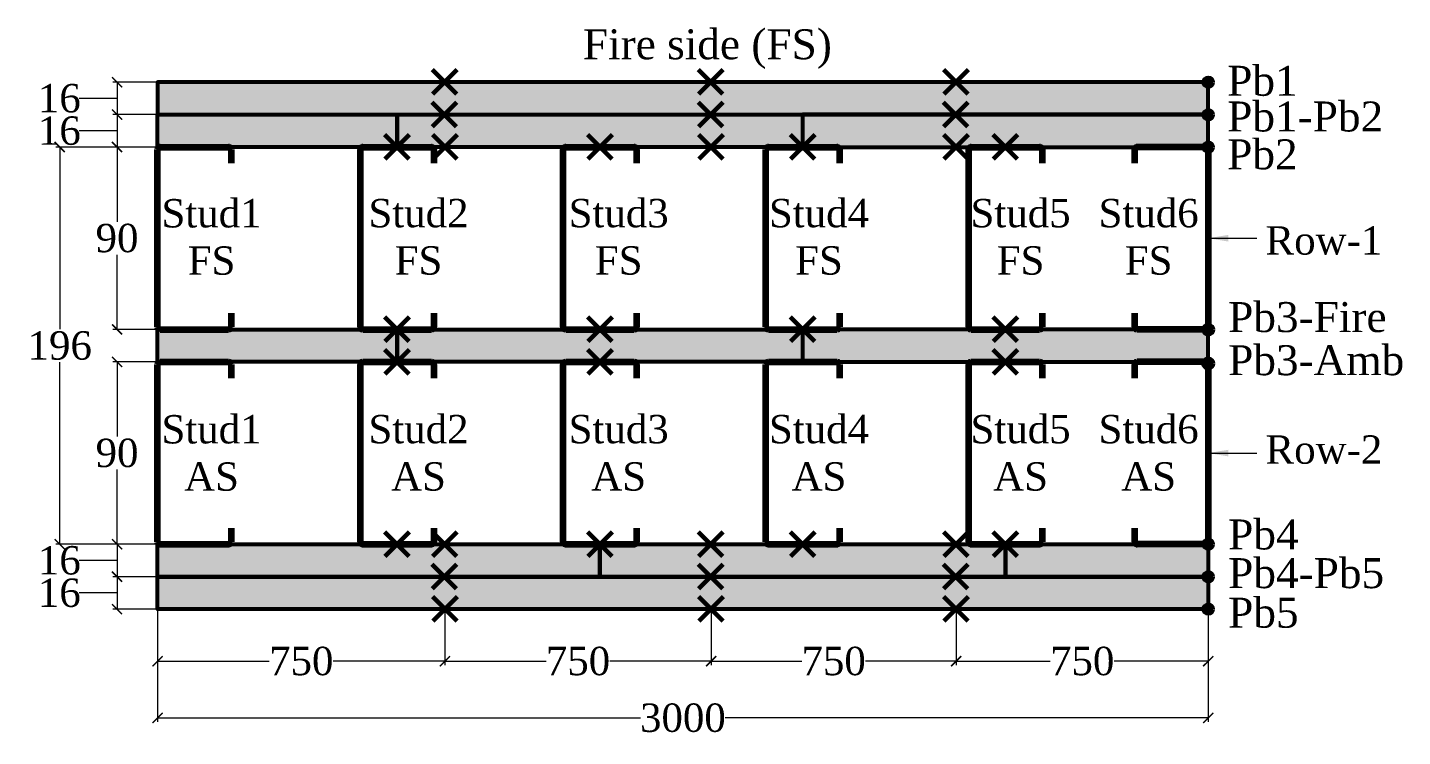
# Model space of a CAD drawing. Header units: millimetres. Extents: x 1095 to 7419, y -378 to 5598.
# Drawn here: x 1412 to 2090, y 1761 to 2111 of the extents above; entities that cross this region are included whole.
import ezdxf

# ---------------------------------------------------------------- set-up
doc = ezdxf.new("R2010")
doc.units = ezdxf.units.MM
doc.header["$PDMODE"] = 34
doc.layers.get('0').update_dxf_attribs({"lineweight": 9})
doc.layers.get('Defpoints').update_dxf_attribs({"color": 255})
doc.styles.get("Standard").update_dxf_attribs({"font": 'times.ttf'})
doc.dimstyles.new('Times new roman', dxfattribs={"dimtxt": 14, "dimasz": 5, "dimexe": 2, "dimexo": 1, "dimgap": 1, "dimtad": 0, "dimtih": 1, "dimtoh": 1, "dimtxsty": 'Standard', "dimblk": 'ARCHTICK', "dimcen": 0, "dimclrd": 256, "dimclre": 256, "dimadec": 0, "dimazin": 0, "dimtfac": 1, "dimtmove": 0, "dimatfit": 3, "dimfxl": 1, "dimlwd": -1, "dimlwe": -1, "dimarcsym": 0})

# ---------------------------------------------------------------- blocks, each defined once
blk = doc.blocks.new('Stud')
at = {"lineweight": 120}
for p, q in [((4630.24, 1668.85), (4630.24, 1756.35)), ((4631.49, 1757.6), (4665.24, 1757.6)), ((4666.49, 1756.35), (4666.49, 1749.6)), ((4666.49, 1675.6), (4666.49, 1668.85)), ((4631.49, 1667.6), (4665.24, 1667.6))]:
    blk.add_line(p, q, dxfattribs=at)
for centre, start, end in [((4631.49, 1756.35), 90, 180), ((4665.24, 1756.35), 0, 90), ((4631.49, 1668.85), 180, 270), ((4665.24, 1668.85), 270, 0)]:
    blk.add_arc(centre, 1.25, start, end, dxfattribs=at)
blk = doc.blocks.new('_ArchTick')
at = {"color": 0, "linetype": 'ByBlock', "const_width": 0.15}
blk.add_lwpolyline([(-0.5, -0.5), (0.5, 0.5)], dxfattribs=at)
blk = doc.blocks.new('*D264')
at = {"transparency": 16777216}
for p, q in [((1475.4, 2051.7), (1454.4, 2051.7)), ((1456.4, 2051.7), (1456.4, 2014.84)), ((1456.4, 1961.7), (1456.4, 1998.56)), ((1475.4, 1961.7), (1454.4, 1961.7))]:
    blk.add_line(p, q, dxfattribs=at)
at = {"layer": 'Defpoints', "color": 0, "lineweight": 53, "transparency": 16777216}
for p in [(1476.4, 2051.7), (1456.4, 1961.7), (1476.4, 1961.7)]:
    blk.add_point(p, dxfattribs=at)
at = {"transparency": 16777216, "xscale": 5, "yscale": 5, "zscale": 5}
for p, rotation in [((1456.4, 2051.7), 90), ((1456.4, 1961.7), 270)]:
    blk.add_blockref('_ArchTick', p, dxfattribs=dict(at, rotation=rotation))
at = {"color": 0, "lineweight": 53, "transparency": 16777216, "insert": (1456.4, 2006.7), "char_height": 14, "attachment_point": 5}
blk.add_mtext('90', dxfattribs=at)
blk = doc.blocks.new('*D265')
at = {"transparency": 16777216}
for p, q in [((1475.4, 2067.7), (1454.4, 2067.7)), ((1456.4, 2067.7), (1456.4, 2051.7)), ((1439.66, 2059.7), (1437.66, 2059.7)), ((1456.4, 2059.7), (1439.66, 2059.7)), ((1475.4, 2051.7), (1454.4, 2051.7))]:
    blk.add_line(p, q, dxfattribs=at)
at = {"layer": 'Defpoints', "color": 0, "lineweight": 53, "transparency": 16777216}
for p in [(1476.4, 2067.7), (1456.4, 2051.7), (1476.4, 2051.7)]:
    blk.add_point(p, dxfattribs=at)
at = {"transparency": 16777216, "xscale": 5, "yscale": 5, "zscale": 5}
for p, rotation in [((1456.4, 2067.7), 90), ((1456.4, 2051.7), 270)]:
    blk.add_blockref('_ArchTick', p, dxfattribs=dict(at, rotation=rotation))
at = {"color": 0, "lineweight": 53, "transparency": 16777216, "insert": (1427.94, 2059.7), "char_height": 14, "attachment_point": 5}
blk.add_mtext('16', dxfattribs=at)
blk = doc.blocks.new('*D266')
at = {"transparency": 16777216}
for p, q in [((1475.4, 2083.7), (1454.4, 2083.7)), ((1456.4, 2083.7), (1456.4, 2067.7)), ((1439.66, 2075.7), (1437.66, 2075.7)), ((1456.4, 2075.7), (1439.66, 2075.7)), ((1475.4, 2067.7), (1454.4, 2067.7))]:
    blk.add_line(p, q, dxfattribs=at)
at = {"layer": 'Defpoints', "color": 0, "lineweight": 53, "transparency": 16777216}
for p in [(1476.4, 2083.7), (1456.4, 2067.7), (1476.4, 2067.7)]:
    blk.add_point(p, dxfattribs=at)
at = {"transparency": 16777216, "xscale": 5, "yscale": 5, "zscale": 5}
for p, rotation in [((1456.4, 2083.7), 90), ((1456.4, 2067.7), 270)]:
    blk.add_blockref('_ArchTick', p, dxfattribs=dict(at, rotation=rotation))
at = {"color": 0, "lineweight": 53, "transparency": 16777216, "insert": (1427.94, 2075.7), "char_height": 14, "attachment_point": 5}
blk.add_mtext('16', dxfattribs=at)
blk = doc.blocks.new('*D267')
at = {"transparency": 16777216}
for p, q in [((1475.4, 1839.7), (1454.4, 1839.7)), ((1456.4, 1839.7), (1456.4, 1823.7)), ((1439.66, 1831.7), (1437.66, 1831.7)), ((1456.4, 1831.7), (1439.66, 1831.7)), ((1475.4, 1823.7), (1454.4, 1823.7))]:
    blk.add_line(p, q, dxfattribs=at)
at = {"layer": 'Defpoints', "color": 0, "lineweight": 53, "transparency": 16777216}
for p in [(1476.4, 1839.7), (1456.4, 1823.7), (1476.4, 1823.7)]:
    blk.add_point(p, dxfattribs=at)
at = {"transparency": 16777216, "xscale": 5, "yscale": 5, "zscale": 5}
for p, rotation in [((1456.4, 1839.7), 90), ((1456.4, 1823.7), 270)]:
    blk.add_blockref('_ArchTick', p, dxfattribs=dict(at, rotation=rotation))
at = {"color": 0, "lineweight": 53, "transparency": 16777216, "insert": (1427.94, 1831.7), "char_height": 14, "attachment_point": 5}
blk.add_mtext('16', dxfattribs=at)
blk = doc.blocks.new('*D268')
at = {"transparency": 16777216}
for p, q in [((1475.4, 1855.7), (1454.4, 1855.7)), ((1456.4, 1855.7), (1456.4, 1839.7)), ((1439.66, 1847.7), (1437.66, 1847.7)), ((1456.4, 1847.7), (1439.66, 1847.7)), ((1475.4, 1839.7), (1454.4, 1839.7))]:
    blk.add_line(p, q, dxfattribs=at)
at = {"layer": 'Defpoints', "color": 0, "lineweight": 53, "transparency": 16777216}
for p in [(1476.4, 1855.7), (1456.4, 1839.7), (1476.4, 1839.7)]:
    blk.add_point(p, dxfattribs=at)
at = {"transparency": 16777216, "xscale": 5, "yscale": 5, "zscale": 5}
for p, rotation in [((1456.4, 1855.7), 90), ((1456.4, 1839.7), 270)]:
    blk.add_blockref('_ArchTick', p, dxfattribs=dict(at, rotation=rotation))
at = {"color": 0, "lineweight": 53, "transparency": 16777216, "insert": (1427.94, 1847.7), "char_height": 14, "attachment_point": 5}
blk.add_mtext('16', dxfattribs=at)
blk = doc.blocks.new('*D278')
at = {"transparency": 16777216}
for p, q in [((1476.4, 1822.7), (1476.4, 1768.04)), ((1994.53, 1822.7), (1994.53, 1768.04)), ((1476.4, 1770.04), (1714.58, 1770.04)), ((1994.53, 1770.04), (1756.35, 1770.04))]:
    blk.add_line(p, q, dxfattribs=at)
at = {"layer": 'Defpoints', "color": 0, "lineweight": 53, "transparency": 16777216}
for p in [(1476.4, 1823.7), (1994.53, 1823.7), (1994.53, 1770.04)]:
    blk.add_point(p, dxfattribs=at)
at = {"transparency": 16777216, "xscale": 5, "yscale": 5, "zscale": 5, "rotation": 180}
blk.add_blockref('_ArchTick', (1476.4, 1770.04), dxfattribs=at)
at = {"transparency": 16777216, "xscale": 5, "yscale": 5, "zscale": 5}
blk.add_blockref('_ArchTick', (1994.53, 1770.04), dxfattribs=at)
at = {"color": 0, "lineweight": 53, "transparency": 16777216, "insert": (1735.47, 1770.04), "char_height": 14, "attachment_point": 5}
blk.add_mtext('3000', dxfattribs=at)
blk = doc.blocks.new('*D269')
at = {"transparency": 16777216}
for p, q in [((1476.4, 1822.7), (1476.4, 1796.01)), ((1618.09, 1822.7), (1618.09, 1796.01)), ((1476.4, 1798.01), (1531.49, 1798.01)), ((1618.09, 1798.01), (1563, 1798.01))]:
    blk.add_line(p, q, dxfattribs=at)
at = {"layer": 'Defpoints', "color": 0, "lineweight": 53, "transparency": 16777216}
for p in [(1476.4, 1823.7), (1618.09, 1823.7), (1618.09, 1798.01)]:
    blk.add_point(p, dxfattribs=at)
at = {"transparency": 16777216, "xscale": 5, "yscale": 5, "zscale": 5, "rotation": 180}
blk.add_blockref('_ArchTick', (1476.4, 1798.01), dxfattribs=at)
at = {"transparency": 16777216, "xscale": 5, "yscale": 5, "zscale": 5}
blk.add_blockref('_ArchTick', (1618.09, 1798.01), dxfattribs=at)
at = {"color": 0, "lineweight": 53, "transparency": 16777216, "insert": (1547.25, 1798.01), "char_height": 14, "attachment_point": 5}
blk.add_mtext('750', dxfattribs=at)
blk = doc.blocks.new('*D271')
at = {"transparency": 16777216}
for p, q in [((1618.09, 1822.7), (1618.09, 1796.01)), ((1749.39, 1822.7), (1749.39, 1796.01)), ((1618.09, 1798.01), (1667.99, 1798.01)), ((1749.39, 1798.01), (1699.49, 1798.01))]:
    blk.add_line(p, q, dxfattribs=at)
at = {"layer": 'Defpoints', "color": 0, "lineweight": 53, "transparency": 16777216}
for p in [(1618.09, 1823.7), (1749.39, 1823.7), (1749.39, 1798.01)]:
    blk.add_point(p, dxfattribs=at)
at = {"transparency": 16777216, "xscale": 5, "yscale": 5, "zscale": 5, "rotation": 180}
blk.add_blockref('_ArchTick', (1618.09, 1798.01), dxfattribs=at)
at = {"transparency": 16777216, "xscale": 5, "yscale": 5, "zscale": 5}
blk.add_blockref('_ArchTick', (1749.39, 1798.01), dxfattribs=at)
at = {"color": 0, "lineweight": 53, "transparency": 16777216, "insert": (1683.74, 1798.01), "char_height": 14, "attachment_point": 5}
blk.add_mtext('750', dxfattribs=at)
blk = doc.blocks.new('*D272')
at = {"transparency": 16777216}
for p, q in [((1749.39, 1822.7), (1749.39, 1796.01)), ((1870.22, 1822.7), (1870.22, 1796.01)), ((1749.39, 1798.01), (1794.05, 1798.01)), ((1870.22, 1798.01), (1825.56, 1798.01))]:
    blk.add_line(p, q, dxfattribs=at)
at = {"layer": 'Defpoints', "color": 0, "lineweight": 53, "transparency": 16777216}
for p in [(1749.39, 1823.7), (1870.22, 1823.7), (1870.22, 1798.01)]:
    blk.add_point(p, dxfattribs=at)
at = {"transparency": 16777216, "xscale": 5, "yscale": 5, "zscale": 5, "rotation": 180}
blk.add_blockref('_ArchTick', (1749.39, 1798.01), dxfattribs=at)
at = {"transparency": 16777216, "xscale": 5, "yscale": 5, "zscale": 5}
blk.add_blockref('_ArchTick', (1870.22, 1798.01), dxfattribs=at)
at = {"color": 0, "lineweight": 53, "transparency": 16777216, "insert": (1809.81, 1798.01), "char_height": 14, "attachment_point": 5}
blk.add_mtext('750', dxfattribs=at)
blk = doc.blocks.new('*D273')
at = {"transparency": 16777216}
for p, q in [((1870.22, 1822.7), (1870.22, 1796.01)), ((1994.53, 1822.7), (1994.53, 1796.01)), ((1870.22, 1798.01), (1916.62, 1798.01)), ((1994.53, 1798.01), (1948.13, 1798.01))]:
    blk.add_line(p, q, dxfattribs=at)
at = {"layer": 'Defpoints', "color": 0, "lineweight": 53, "transparency": 16777216}
for p in [(1870.22, 1823.7), (1994.53, 1823.7), (1994.53, 1798.01)]:
    blk.add_point(p, dxfattribs=at)
at = {"transparency": 16777216, "xscale": 5, "yscale": 5, "zscale": 5, "rotation": 180}
blk.add_blockref('_ArchTick', (1870.22, 1798.01), dxfattribs=at)
at = {"transparency": 16777216, "xscale": 5, "yscale": 5, "zscale": 5}
blk.add_blockref('_ArchTick', (1994.53, 1798.01), dxfattribs=at)
at = {"color": 0, "lineweight": 53, "transparency": 16777216, "insert": (1932.38, 1798.01), "char_height": 14, "attachment_point": 5}
blk.add_mtext('750', dxfattribs=at)
blk = doc.blocks.new('*D274')
at = {"transparency": 16777216}
for p, q in [((1475.4, 1945.7), (1454.4, 1945.7)), ((1456.4, 1945.7), (1456.4, 1908.84)), ((1456.4, 1855.7), (1456.4, 1892.56)), ((1475.4, 1855.7), (1454.4, 1855.7))]:
    blk.add_line(p, q, dxfattribs=at)
at = {"layer": 'Defpoints', "color": 0, "lineweight": 53, "transparency": 16777216}
for p in [(1476.4, 1945.7), (1456.4, 1855.7), (1476.4, 1855.7)]:
    blk.add_point(p, dxfattribs=at)
at = {"transparency": 16777216, "xscale": 5, "yscale": 5, "zscale": 5}
for p, rotation in [((1456.4, 1945.7), 90), ((1456.4, 1855.7), 270)]:
    blk.add_blockref('_ArchTick', p, dxfattribs=dict(at, rotation=rotation))
at = {"color": 0, "lineweight": 53, "transparency": 16777216, "insert": (1456.4, 1900.7), "char_height": 14, "attachment_point": 5}
blk.add_mtext('90', dxfattribs=at)
blk = doc.blocks.new('*D275')
at = {"transparency": 16777216}
for p, q in [((1475.4, 2067.7), (1454.4, 2067.7)), ((1456.4, 2067.7), (1456.4, 2051.7)), ((1439.66, 2059.7), (1437.66, 2059.7)), ((1456.4, 2059.7), (1439.66, 2059.7)), ((1475.4, 2051.7), (1454.4, 2051.7))]:
    blk.add_line(p, q, dxfattribs=at)
at = {"layer": 'Defpoints', "color": 0, "lineweight": 53, "transparency": 16777216}
for p in [(1476.4, 2067.7), (1456.4, 2051.7), (1476.4, 2051.7)]:
    blk.add_point(p, dxfattribs=at)
at = {"transparency": 16777216, "xscale": 5, "yscale": 5, "zscale": 5}
for p, rotation in [((1456.4, 2067.7), 90), ((1456.4, 2051.7), 270)]:
    blk.add_blockref('_ArchTick', p, dxfattribs=dict(at, rotation=rotation))
at = {"color": 0, "lineweight": 53, "transparency": 16777216, "insert": (1427.94, 2059.7), "char_height": 14, "attachment_point": 5}
blk.add_mtext('16', dxfattribs=at)
blk = doc.blocks.new('*D276')
at = {"transparency": 16777216}
for p, q in [((1475.4, 2083.7), (1454.4, 2083.7)), ((1456.4, 2083.7), (1456.4, 2067.7)), ((1439.66, 2075.7), (1437.66, 2075.7)), ((1456.4, 2075.7), (1439.66, 2075.7)), ((1475.4, 2067.7), (1454.4, 2067.7))]:
    blk.add_line(p, q, dxfattribs=at)
at = {"layer": 'Defpoints', "color": 0, "lineweight": 53, "transparency": 16777216}
for p in [(1476.4, 2083.7), (1456.4, 2067.7), (1476.4, 2067.7)]:
    blk.add_point(p, dxfattribs=at)
at = {"transparency": 16777216, "xscale": 5, "yscale": 5, "zscale": 5}
for p, rotation in [((1456.4, 2083.7), 90), ((1456.4, 2067.7), 270)]:
    blk.add_blockref('_ArchTick', p, dxfattribs=dict(at, rotation=rotation))
at = {"color": 0, "lineweight": 53, "transparency": 16777216, "insert": (1427.94, 2075.7), "char_height": 14, "attachment_point": 5}
blk.add_mtext('16', dxfattribs=at)
blk = doc.blocks.new('*D277')
at = {"transparency": 16777216}
for p, q in [((1475.4, 2051.7), (1426.14, 2051.7)), ((1428.14, 2051.7), (1428.14, 1961.84)), ((1428.14, 1855.7), (1428.14, 1945.56)), ((1475.4, 1855.7), (1426.14, 1855.7))]:
    blk.add_line(p, q, dxfattribs=at)
at = {"layer": 'Defpoints', "color": 0, "lineweight": 53, "transparency": 16777216}
for p in [(1476.4, 2051.7), (1428.14, 1855.7), (1476.4, 1855.7)]:
    blk.add_point(p, dxfattribs=at)
at = {"transparency": 16777216, "xscale": 5, "yscale": 5, "zscale": 5}
for p, rotation in [((1428.14, 2051.7), 90), ((1428.14, 1855.7), 270)]:
    blk.add_blockref('_ArchTick', p, dxfattribs=dict(at, rotation=rotation))
at = {"color": 0, "lineweight": 53, "transparency": 16777216, "insert": (1428.14, 1953.7), "char_height": 14, "attachment_point": 5}
blk.add_mtext('196', dxfattribs=at)

msp = doc.modelspace()

# ---------------------------------------------------------------- hatches: boundary and pattern name
at = {"lineweight": 53, "true_color": 0xf7abae}
h = msp.add_hatch(color=241, dxfattribs=at)
h.dxf.hatch_style = 1
h.paths.add_polyline_path([(1476.403, 2083.697), (1476.403, 2067.697), (1994.528, 2067.697), (1994.528, 2083.697)])
at = {"lineweight": 53, "true_color": 0x2776bb}
h = msp.add_hatch(color=152, dxfattribs=at)
h.dxf.hatch_style = 1
h.paths.add_polyline_path([(1996.831, 2083.63, 1), (1992.226, 2083.63, 1)])
h = msp.add_hatch(color=152, dxfattribs=at)
h.dxf.hatch_style = 1
h.paths.add_polyline_path([(1996.831, 2067.63, 1), (1992.226, 2067.63, 1)])
at = {"lineweight": 53, "true_color": 0xf7abae}
h = msp.add_hatch(color=241, dxfattribs=at)
h.dxf.hatch_style = 1
h.paths.add_polyline_path([(1594.528, 2051.697), (1594.528, 2067.697), (1476.403, 2067.697), (1476.403, 2051.697)])
h = msp.add_hatch(color=241, dxfattribs=at)
h.dxf.hatch_style = 1
h.paths.add_polyline_path([(1594.528, 2067.697), (1594.528, 2051.697), (1794.528, 2051.697), (1794.528, 2067.697)])
h = msp.add_hatch(color=241, dxfattribs=at)
h.dxf.hatch_style = 1
h.paths.add_polyline_path([(1994.528, 2051.697), (1994.528, 2067.697), (1794.528, 2067.697), (1794.528, 2051.697)])
at = {"lineweight": 53, "true_color": 0x2776bb}
h = msp.add_hatch(color=152, dxfattribs=at)
h.dxf.hatch_style = 1
h.paths.add_polyline_path([(1996.831, 2051.63, 1), (1992.226, 2051.63, 1)])
at = {"lineweight": 53, "true_color": 0xf7abae}
h = msp.add_hatch(color=241, dxfattribs=at)
h.dxf.hatch_style = 1
h.paths.add_polyline_path([(1594.528, 1945.697), (1594.528, 1961.697), (1476.403, 1961.697), (1476.403, 1945.697)])
h = msp.add_hatch(color=241, dxfattribs=at)
h.dxf.hatch_style = 1
h.paths.add_polyline_path([(1594.528, 1961.697), (1594.528, 1945.697), (1794.528, 1945.697), (1794.528, 1961.697)])
h = msp.add_hatch(color=241, dxfattribs=at)
h.dxf.hatch_style = 1
h.paths.add_polyline_path([(1994.528, 1945.697), (1994.528, 1961.697), (1794.528, 1961.697), (1794.528, 1945.697)])
at = {"lineweight": 53, "true_color": 0x2776bb}
h = msp.add_hatch(color=152, dxfattribs=at)
h.dxf.hatch_style = 1
h.paths.add_polyline_path([(1996.946, 1961.627, 1), (1992.11, 1961.627, 1)])
h = msp.add_hatch(color=152, dxfattribs=at)
h.dxf.hatch_style = 1
h.paths.add_polyline_path([(1996.946, 1944.897, 1), (1992.11, 1944.897, 1)])
at = {"lineweight": 53, "true_color": 0xf7abae}
h = msp.add_hatch(color=241, dxfattribs=at)
h.dxf.hatch_style = 1
h.paths.add_polyline_path([(1694.528, 1855.697), (1476.403, 1855.697), (1476.403, 1839.697), (1694.528, 1839.697)])
h = msp.add_hatch(color=241, dxfattribs=at)
h.dxf.hatch_style = 1
h.paths.add_polyline_path([(1894.528, 1855.697), (1694.528, 1855.697), (1694.528, 1839.697), (1894.528, 1839.697)])
h = msp.add_hatch(color=241, dxfattribs=at)
h.dxf.hatch_style = 1
h.paths.add_polyline_path([(1994.528, 1839.697), (1994.528, 1855.697), (1894.528, 1855.697), (1894.528, 1839.697)])
at = {"lineweight": 53, "true_color": 0x2776bb}
h = msp.add_hatch(color=152, dxfattribs=at)
h.dxf.hatch_style = 1
h.paths.add_polyline_path([(1996.831, 1855.697, 1), (1992.226, 1855.697, 1)])
at = {"lineweight": 53, "true_color": 0xf7abae}
h = msp.add_hatch(color=241, dxfattribs=at)
h.dxf.hatch_style = 1
h.paths.add_polyline_path([(1994.528, 1823.697), (1994.528, 1839.697), (1476.403, 1839.697), (1476.403, 1823.697)])
at = {"lineweight": 53, "true_color": 0x2776bb}
h = msp.add_hatch(color=152, dxfattribs=at)
h.dxf.hatch_style = 1
h.paths.add_polyline_path([(1996.831, 1839.697, 1), (1992.226, 1839.697, 1)])
h = msp.add_hatch(color=152, dxfattribs=at)
h.dxf.hatch_style = 1
h.paths.add_polyline_path([(1996.831, 1823.697, 1), (1992.226, 1823.697, 1)])

# ---------------------------------------------------------------- linework, layer by layer
at = {"color": 1, "lineweight": 60}
for points in [[(1623.937, 2089.697), (1611.937, 2077.697)], [(1623.937, 2077.697), (1611.937, 2089.697)], [(1755.237, 2089.697), (1743.237, 2077.697)], [(1755.237, 2077.697), (1743.237, 2089.697)], [(1876.073, 2089.697), (1864.073, 2077.697)], [(1876.073, 2077.697), (1864.073, 2089.697)], [(1623.785, 2073.697), (1611.785, 2061.697)], [(1623.785, 2061.697), (1611.785, 2073.697)], [(1755.086, 2073.697), (1743.086, 2061.697)], [(1755.086, 2061.697), (1743.086, 2073.697)], [(1875.922, 2073.697), (1863.922, 2061.697)], [(1875.922, 2061.697), (1863.922, 2073.697)], [(1600.528, 2057.697), (1588.528, 2045.697)], [(1600.528, 2045.697), (1588.528, 2057.697)], [(1624.088, 2057.697), (1612.088, 2045.697)], [(1624.088, 2045.697), (1612.088, 2057.697)], [(1700.528, 2057.697), (1688.528, 2045.697)], [(1700.528, 2045.697), (1688.528, 2057.697)], [(1755.389, 2057.697), (1743.389, 2045.697)], [(1755.389, 2045.697), (1743.389, 2057.697)], [(1800.528, 2057.697), (1788.528, 2045.697)], [(1800.528, 2045.697), (1788.528, 2057.697)], [(1876.225, 2057.697), (1864.225, 2045.697)], [(1876.225, 2045.697), (1864.225, 2057.697)], [(1900.528, 2057.697), (1888.528, 2045.697)], [(1900.528, 2045.697), (1888.528, 2057.697)], [(1600.528, 1967.697), (1588.528, 1955.697)], [(1600.528, 1955.697), (1588.528, 1967.697)], [(1700.528, 1967.697), (1688.528, 1955.697)], [(1700.528, 1955.697), (1688.528, 1967.697)], [(1800.528, 1967.697), (1788.528, 1955.697)], [(1800.528, 1955.697), (1788.528, 1967.697)], [(1900.528, 1967.697), (1888.528, 1955.697)], [(1900.528, 1955.697), (1888.528, 1967.697)], [(1600.528, 1951.697), (1588.528, 1939.697)], [(1600.528, 1939.697), (1588.528, 1951.697)], [(1700.528, 1951.697), (1688.528, 1939.697)], [(1700.528, 1939.697), (1688.528, 1951.697)], [(1900.528, 1951.697), (1888.528, 1939.697)], [(1900.528, 1939.697), (1888.528, 1951.697)], [(1600.528, 1861.697), (1588.528, 1849.697)], [(1600.528, 1849.697), (1588.528, 1861.697)], [(1623.937, 1861.697), (1611.937, 1849.697)], [(1623.937, 1849.697), (1611.937, 1861.697)], [(1700.528, 1861.697), (1688.528, 1849.697)], [(1700.528, 1849.697), (1688.528, 1861.697)], [(1755.237, 1861.697), (1743.237, 1849.697)], [(1755.237, 1849.697), (1743.237, 1861.697)], [(1800.528, 1861.697), (1788.528, 1849.697)], [(1800.528, 1849.697), (1788.528, 1861.697)], [(1876.073, 1861.697), (1864.073, 1849.697)], [(1876.073, 1849.697), (1864.073, 1861.697)], [(1900.528, 1861.697), (1888.528, 1849.697)], [(1900.528, 1849.697), (1888.528, 1861.697)], [(1623.785, 1845.697), (1611.785, 1833.697)], [(1623.785, 1833.697), (1611.785, 1845.697)], [(1755.086, 1845.697), (1743.086, 1833.697)], [(1755.086, 1833.697), (1743.086, 1845.697)], [(1875.922, 1845.697), (1863.922, 1833.697)], [(1875.922, 1833.697), (1863.922, 1845.697)], [(1624.088, 1829.697), (1612.088, 1817.697)], [(1624.088, 1817.697), (1612.088, 1829.697)], [(1755.389, 1829.697), (1743.389, 1817.697)], [(1755.389, 1817.697), (1743.389, 1829.697)], [(1876.225, 1829.697), (1864.225, 1817.697)], [(1876.225, 1817.697), (1864.225, 1829.697)]]:
    msp.add_lwpolyline(points, dxfattribs=at)
at = {"lineweight": 53}
for points in [[(1476.403, 2067.697), (1994.528, 2067.697), (1994.528, 2083.697), (1476.403, 2083.697)], [(1594.528, 2051.697), (1476.403, 2051.697), (1476.403, 2067.697), (1594.528, 2067.697)], [(1594.528, 2067.697), (1794.528, 2067.697), (1794.528, 2051.697), (1594.528, 2051.697)], [(1794.528, 2051.697), (1994.528, 2051.697), (1994.528, 2067.697), (1794.528, 2067.697)], [(1594.528, 1945.697), (1476.403, 1945.697), (1476.403, 1961.697), (1594.528, 1961.697)], [(1594.528, 1961.697), (1794.528, 1961.697), (1794.528, 1945.697), (1594.528, 1945.697)], [(1794.528, 1945.697), (1994.528, 1945.697), (1994.528, 1961.697), (1794.528, 1961.697)], [(1476.403, 1855.697), (1694.528, 1855.697), (1694.528, 1839.697), (1476.403, 1839.697)], [(1694.528, 1855.697), (1894.528, 1855.697), (1894.528, 1839.697), (1694.528, 1839.697)], [(1894.528, 1855.697), (1994.528, 1855.697), (1994.528, 1839.697), (1894.528, 1839.697)], [(1476.403, 1839.697), (1994.528, 1839.697), (1994.528, 1823.697), (1476.403, 1823.697)]]:
    msp.add_lwpolyline(points, close=True, dxfattribs=at)
for centre, radius in [((1994.528, 2083.63), 2.303), ((1994.528, 2067.63), 2.303), ((1994.528, 2051.63), 2.303), ((1994.528, 1961.627), 2.418), ((1994.528, 1944.897), 2.418), ((1994.528, 1855.697), 2.303), ((1994.528, 1839.697), 2.303), ((1994.528, 1823.697), 2.303)]:
    msp.add_circle(centre, radius, dxfattribs=at)

# ---------------------------------------------------------------- block references
at = {"lineweight": -3}
for p in [(-3153.841, 294.094), (-3053.841, 294.094), (-2953.841, 294.094), (-2853.841, 294.094), (-2753.841, 294.094), (-3153.841, 188.094), (-3053.841, 188.094), (-2953.841, 188.094), (-2853.841, 188.094), (-2753.841, 188.094)]:
    msp.add_blockref('Stud', p, dxfattribs=at)
at = {"lineweight": -3, "rotation": 180}
for p in [(6624.773, 3719.3), (6624.773, 3613.3)]:
    msp.add_blockref('Stud', p, dxfattribs=at)

# ---------------------------------------------------------------- texts
at = {"lineweight": 53, "attachment_point": 1}
for s, insert, char_height, width in [('Fire side (FS)', (1686.135, 2109.789), 14.7814, 121.64572), ('Pb1', (2003.902, 2091.776), 14.7814, 41.76421), ('Pb1-Pb2', (2003.902, 2074.159), 14.7814, 41.76421), ('Pb2', (2003.902, 2055.494), 14.7814, 41.76421), ('\\pxqc;Stud1\\PFS', (1482.119, 2026.025), 14, 41.76421), ('\\pxqc;Stud2\\PFS', (1584.191, 2026.092), 14, 41.76421), ('\\pxqc;Stud3\\PFS', (1682.917, 2026.092), 14, 41.76421), ('\\pxqc;Stud4\\PFS', (1781.698, 2026.092), 14, 41.76421), ('\\pxqc;Stud5\\PFS', (1881.114, 2026.092), 14, 41.76421), ('\\pxqc;Stud6\\PFS', (1944.263, 2026.092), 14, 41.76421), ('Row-1', (2022.831, 2012.618), 14, 90.08321), ('Pb3-Fire', (2004.371, 1975.188), 14.7814, 29.23495), ('Pb3-Amb', (2004.371, 1953.916), 14.7814, 29.23495), ('\\pxqc;Stud1\\PAS', (1482.119, 1919.452), 14, 41.76421), ('\\pxqc;Stud2\\PAS', (1584.191, 1919.519), 14, 41.76421), ('\\pxqc;Stud3\\PAS', (1682.917, 1919.519), 14, 41.76421), ('\\pxqc;Stud4\\PAS', (1781.698, 1919.519), 14, 41.76421), ('\\pxqc;Stud5\\PAS', (1881.114, 1919.519), 14, 41.76421), ('\\pxqc;Stud6\\PAS', (1944.263, 1919.519), 14, 41.76421), ('Row-2', (2022.831, 1909.44), 14, 90.08321), ('Pb4', (2004.369, 1867.942), 14.7814, 29.23495), ('Pb4-Pb5', (2004.369, 1848.857), 14.7814, 29.23495), ('Pb5', (2004.369, 1829.34), 14.7814, 29.23495)]:
    msp.add_mtext(s, dxfattribs=dict(at, insert=insert, char_height=char_height, width=width))

# ---------------------------------------------------------------- dimensions: what is measured, and where the dimension line sits
at = {"lineweight": 53}
for base, p1, p2, picture, middle in [((1456.403, 2067.697), (1476.403, 2083.697), (1476.403, 2067.697), '*D266', (1436.661, 2075.697)), ((1456.403, 2067.697), (1476.403, 2083.697), (1476.403, 2067.697), '*D276', (1436.661, 2075.697)), ((1456.403, 2051.697), (1476.403, 2067.697), (1476.403, 2051.697), '*D265', (1436.661, 2059.697)), ((1456.403, 2051.697), (1476.403, 2067.697), (1476.403, 2051.697), '*D275', (1436.661, 2059.697)), ((1428.14, 1855.697), (1476.403, 2051.697), (1476.403, 1855.697), '*D277', (1428.14, 1953.697)), ((1456.403, 1839.697), (1476.403, 1855.697), (1476.403, 1839.697), '*D268', (1436.661, 1847.697)), ((1456.403, 1823.697), (1476.403, 1839.697), (1476.403, 1823.697), '*D267', (1436.661, 1831.697))]:
    dim = msp.add_linear_dim(base=base, p1=p1, p2=p2, angle=90, dimstyle='Times new roman', override={"dimtmove": 1}, dxfattribs=at)
    dim.commit()
    dim.dimension.update_dxf_attribs({"geometry": picture, "text_midpoint": middle})
for base, p1, p2, picture, middle in [((1456.403, 1961.697), (1476.403, 2051.697), (1476.403, 1961.697), '*D264', (1456.403, 2006.697)), ((1456.403, 1855.697), (1476.403, 1945.697), (1476.403, 1855.697), '*D274', (1456.403, 1900.697))]:
    dim = msp.add_linear_dim(base=base, p1=p1, p2=p2, angle=90, dimstyle='Times new roman', dxfattribs=at)
    dim.commit()
    dim.dimension.update_dxf_attribs({"geometry": picture, "text_midpoint": middle})
for base, p2, text, picture, middle in [((1994.528, 1770.042), (1994.528, 1823.697), '3000', '*D278', (1735.466, 1770.042)), ((1618.088, 1798.014), (1618.088, 1823.697), '750', '*D269', (1547.246, 1798.014))]:
    dim = msp.add_linear_dim(base=base, p1=(1476.403, 1823.697), p2=p2, text=text, dimstyle='Times new roman', dxfattribs=at)
    dim.commit()
    dim.dimension.update_dxf_attribs({"geometry": picture, "text_midpoint": middle})
for base, p1, p2, picture, middle in [((1749.389, 1798.014), (1618.088, 1823.697), (1749.389, 1823.697), '*D271', (1683.739, 1798.014)), ((1870.225, 1798.014), (1749.389, 1823.697), (1870.225, 1823.697), '*D272', (1809.807, 1798.014)), ((1994.528, 1798.014), (1870.225, 1823.697), (1994.528, 1823.697), '*D273', (1932.377, 1798.014))]:
    dim = msp.add_linear_dim(base=base, p1=p1, p2=p2, text='750', dimstyle='Times new roman', override={"dimtmove": 1}, dxfattribs=at)
    dim.commit()
    dim.dimension.update_dxf_attribs({"geometry": picture, "text_midpoint": middle})

# ---------------------------------------------------------------- leaders
for points in [[(1994.528, 2006.697), (2018.458, 2006.697)], [(1994.528, 1900.697), (2018.458, 1900.697)]]:
    msp.add_leader(points, dimstyle='Times new roman', override={"dimasz": 10, "dimgap": 1, "dimtad": 0}, dxfattribs=at)

doc.saveas('drawing.dxf')
